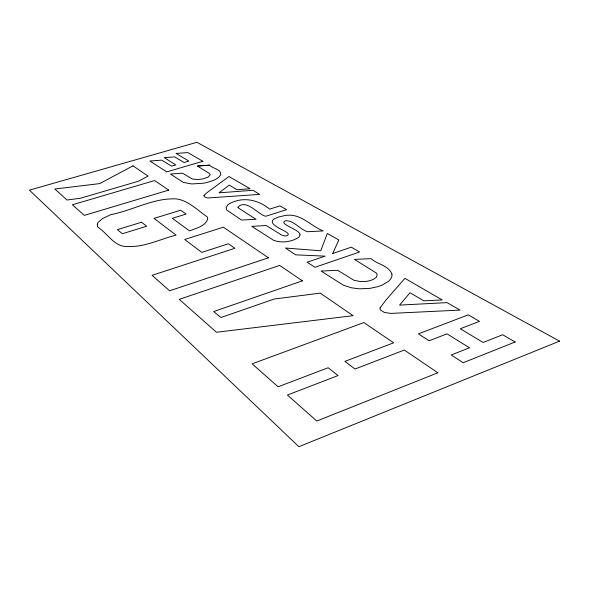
<?xml version="1.0" encoding="UTF-8"?>
<svg xmlns="http://www.w3.org/2000/svg" width="589" height="589" viewBox="0 0 589 589"><rect width="100%" height="100%" fill="white"/><g stroke="black" fill="none" stroke-linecap="round" stroke-linejoin="round"><path stroke-width="0.88" d="M198.257 165.965L197.367 166.039L208.97 173.173L210.096 174.278L210.067 175.11L208.013 177.127L203.043 178.865L198.095 179.535L193.074 179.122A10.852 3.563 -9.4 0 1 191.624 178.644L182.546 173.159L170.457 174.057L183.326 182.399L191.719 183.959L203.338 183.238A15.697 5.191 -9.4 0 0 206.238 182.642C211.414 181.088 217.886 179.836 220.72 174.719C221.457 168.918 212.114 168.594 209.588 165.178L198.257 165.965L209.588 165.178M238.044 207.181L238.037 207.762L256.046 219.299L241.542 220.043L226.736 210.067L226.073 207.564L227.943 204.736A14.232 5.095 -8.8 0 1 232.471 202.27C245.318 196.763 259.204 200.532 269.681 209.124L279.93 205.878L286.534 209.699L265.786 216.244C258.858 215.302 246.092 198.221 238.044 207.181M391.957 274.209L391.832 276.565L390.765 278.884L388.799 281.108L382.335 285.039L377.924 286.629L370.172 288.338L359.364 288.824L351.567 287.83L343.431 285.238L321.086 271.058L337.63 270.277L353.923 280.276L359.724 281.424L365.423 281.454A11.699 4.999 -5.9 0 0 370.783 280.393L373.706 279.193L376.378 277.176L377.174 274.879L376.658 273.23L354.438 259.388L371.129 258.652C377.247 264.395 388.85 265.455 391.957 274.209M380.03 307.966L380.045 308.916A10.631 4.83 -5.1 0 0 380.708 310.175L384.477 312.509L390.882 313.4L460.038 310.101L447.066 302.628L399.57 305.102L410.04 292.733L423.83 300.817L442.206 299.941L404.893 278.317L385.928 300.11L380.03 307.966M299.992 234.908L299.426 236.469A11.971 4.66 -7.8 0 1 297.784 237.978C291.003 241.777 282.587 243.021 275.085 240.82A10.933 4.256 -8 0 1 273.406 240.187L251.805 226.367L266.162 225.506L281.586 235.026L284.737 235.983A3.129 1.215 -7.9 0 0 286.571 235.733C295.317 232.684 267.862 226.662 272.891 220.021A10.175 3.821 -8 0 1 274.629 218.659L278.568 217.017L285.113 215.486A11.868 4.454 -7.9 0 1 290.561 215.184C303.055 215.839 312.104 226.655 323.206 230.925L307.642 231.713C300.147 229.739 294.161 220.544 286.004 220.691A6.214 2.349 -7.9 0 0 285.024 220.963C278.376 224.144 300.817 229.879 299.992 234.908M97.325 224.276L97.546 226.89C107.419 233.119 114.325 247.262 127.747 246.519C144.6 247.292 160.156 239.163 176.082 235.121L154.053 218.379L180.646 210.207L186.117 214.057L172.349 218.32L189.548 230.895C195.931 228.245 204.832 226.522 207.608 219.366A28.581 10.403 -10.1 0 0 207.137 216.781C197.344 210.236 188.082 200.061 175.794 198.883C153.111 197.948 132.429 210.531 110.725 214.683L102.515 218.593L98.326 222.156A21.535 7.576 -11.2 0 0 97.457 223.739L97.325 224.276M332.704 253.513L351.287 247.174L359.607 251.989L314.968 267.288L307.06 262.201L325.224 256.149L295.634 254.846L285.444 248.028L320.747 250.781L327.3 233.48L338.815 239.966L332.704 253.513M204.022 195.415L204.243 196.512L206.216 197.624A8.437 2.916 -9.3 0 0 208.035 197.963L259.69 194.385L252.968 190.276L219.034 192.831L229.298 185.086L237.036 189.754L250.104 188.716L229.003 176.516L206.754 192.824L204.022 195.415M132.967 165.84L99.732 183.599L54.806 189.003L66.984 200.017L80.413 198.243L138.297 181.272L148.097 176.111L132.967 165.84M559.55 341.141L298.895 446.705L29.45 190.144L196.932 142.295L559.55 341.141M437.855 372.8L316.786 421.025L287.425 395.05L338.057 375.554L328.132 367.75L278.096 386.796L252.136 363.833L363.869 322.581L393.658 342.798L344.896 361.366L355.02 369.023L404.334 350.043L437.855 372.8M515.161 342.003L463.175 362.714L451.218 355.012L469.521 347.804L447.014 333.86L429.086 340.766L418.374 333.867L468.262 314.865L479.49 321.358L460.303 328.743L483.083 342.467L502.653 334.766L515.161 342.003M302.407 280.857L213.682 311.566L220.941 317.523L274.253 299.013L320.239 293.131L353.106 315.682L216.48 332.262L179.247 299.345L279.665 265.418L302.407 280.857M268.437 257.798L169.588 290.797L152.102 275.321L234.842 248.308L228.392 243.772L201.791 252.401L184.696 239.48L223.349 227.192L268.437 257.798M141.559 222.222L117.358 229.666L122.343 233.723L146.676 226.264L141.559 222.222M168.726 190.114L84.345 215.375L72.373 204.788L154.635 180.551L168.726 190.114M202.888 161.298L166.768 171.878L149.908 161.025L161.732 160.149L171.502 166.127L175.809 164.927L164.162 157.616L174.727 156.902L184.04 162.52L188.855 161.114L176.096 153.427L187.839 152.588L202.888 161.298"/></g></svg>
